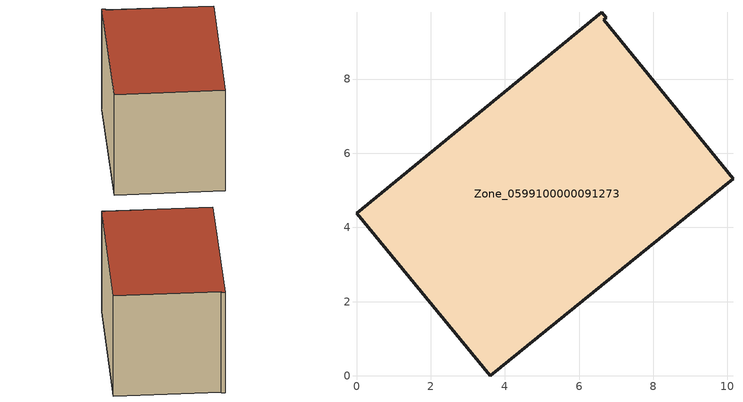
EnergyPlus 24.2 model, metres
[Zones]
Zone_0599100000091273
 floor ground (C_G): 6.74,9.65 6.66,9.6 10.15,5.32 3.6,0 0,4.39 6.62,9.8 z3.1
 wall outside (C_F): 6.74,9.65 6.62,9.8 0,4.39 3.6,0 10.15,5.32 6.66,9.6 6.74,9.65 z3.1:9.05
 roof outside (C_R): 6.66,9.6 6.74,9.65 6.62,9.8 0,4.39 3.6,0 10.15,5.32 z9.05
[BUILDING]
Pand.0599100000091273: North Axis=0; Terrain=City; Loads Convergence Tolerance Value=0.04; Temperature Convergence Tolerance Value=0.4; Solar Distribution=FullExterior; Maximum Number of Warmup Days=25; Minimum Number of Warmup Days=1
[Site:Location]
Rotterdam.The.Hague.AP_ZH_NLD Design_Conditions: Latitude=51.96; Longitude=4.45; Time Zone=1; Elevation=-4.5
[SITE:GROUNDTEMPERATURE:BUILDINGSURFACE]
18, 18, 18, 18, 18, 18, 18, 18, 18, 18, 18, 18
[MATERIAL] Thermal Absorptance=0.9; Solar Absorptance=0.7; Visible Absorptance=0.7
Name | Roughness | Thickness | Conductivity | Density | Specific Heat
G.TI.1946-1964 | MediumSmooth | 0.15 | 1 | 540 | 1210
F.TI.1946-1964 | Rough | 0.3 | 0.857143 | 1920 | 840
R.TI.1946-1964 | MediumRough | 0.2 | 0.277778 | 1500 | 1000
[CONSTRUCTION]
C_G: G.TI.1946-1964
C_F: F.TI.1946-1964
C_R: R.TI.1946-1964
[ZONE]
Zone_0599100000091273: Type=1; Multiplier=1; Ceiling Height=Autocalculate; Volume=Autocalculate; Floor Area=autocalculate; Part of Total Floor Area=Yes
[ZONEINFILTRATION:DESIGNFLOWRATE]
Infil_Zone_0599100000091273: Zone or ZoneList or Space or SpaceList=Zone_0599100000091273; Schedule=AlwaysOn; Design Flow Rate Calculation Method=Flow/Area; Flow Rate per Floor Area=0.003; Constant Term Coefficient=1; Temperature Term Coefficient=0; Velocity Term Coefficient=0; Velocity Squared Term Coefficient=0
[HVACTEMPLATE:ZONE:IDEALLOADSAIRSYSTEM]
Zone_0599100000091273: Maximum Heating Supply Air Temperature=50; Minimum Cooling Supply Air Temperature=13; Maximum Heating Supply Air Humidity Ratio=0.0156; Minimum Cooling Supply Air Humidity Ratio=0.0077; Heating Limit=NoLimit; Cooling Limit=NoLimit; Dehumidification Control Type=ConstantSensibleHeatRatio; Cooling Sensible Heat Ratio=0.7; Dehumidification Setpoint=60; Humidification Control Type=None; Humidification Setpoint=30; Outdoor Air Method=None; Outdoor Air Flow Rate per Person=0.00944; Outdoor Air Flow Rate per Zone Floor Area=0; Outdoor Air Flow Rate per Zone=0; Demand Controlled Ventilation Type=None; Outdoor Air Economizer Type=NoEconomizer; Heat Recovery Type=None; Sensible Heat Recovery Effectiveness=0.7; Latent Heat Recovery Effectiveness=0.65
[ZONECONTROL:THERMOSTAT]
ThermostatControl_Zone_0599100000091273: Zone or ZoneList=Zone_0599100000091273; Control Type Schedule=DualSetpointControlType; Control 1=Thermostat_Zone_0599100000091273; Temperature Difference Between Cutout And Setpoint=0
[THERMOSTATSETPOINT:DUALSETPOINT]
Thermostat_Zone_0599100000091273: Heating Setpoint Temperature Schedule=HeatingSetpoint_Zone_0599100000091273; Cooling Setpoint Temperature Schedule=CoolingSetpoint_Zone_0599100000091273
[SCHEDULE:COMPACT]
HeatingSetpoint_Zone_0599100000091273: Through: 12/31, For: AllDays, Until: 24:00, 21
CoolingSetpoint_Zone_0599100000091273: Through: 12/31, For: AllDays, Until: 24:00, 24
DualSetpointControlType: Through: 12/31, For: AllDays, Until: 24:00, 4
AlwaysOn: Through: 12/31, For: AllDays, Until: 24:00, 1
